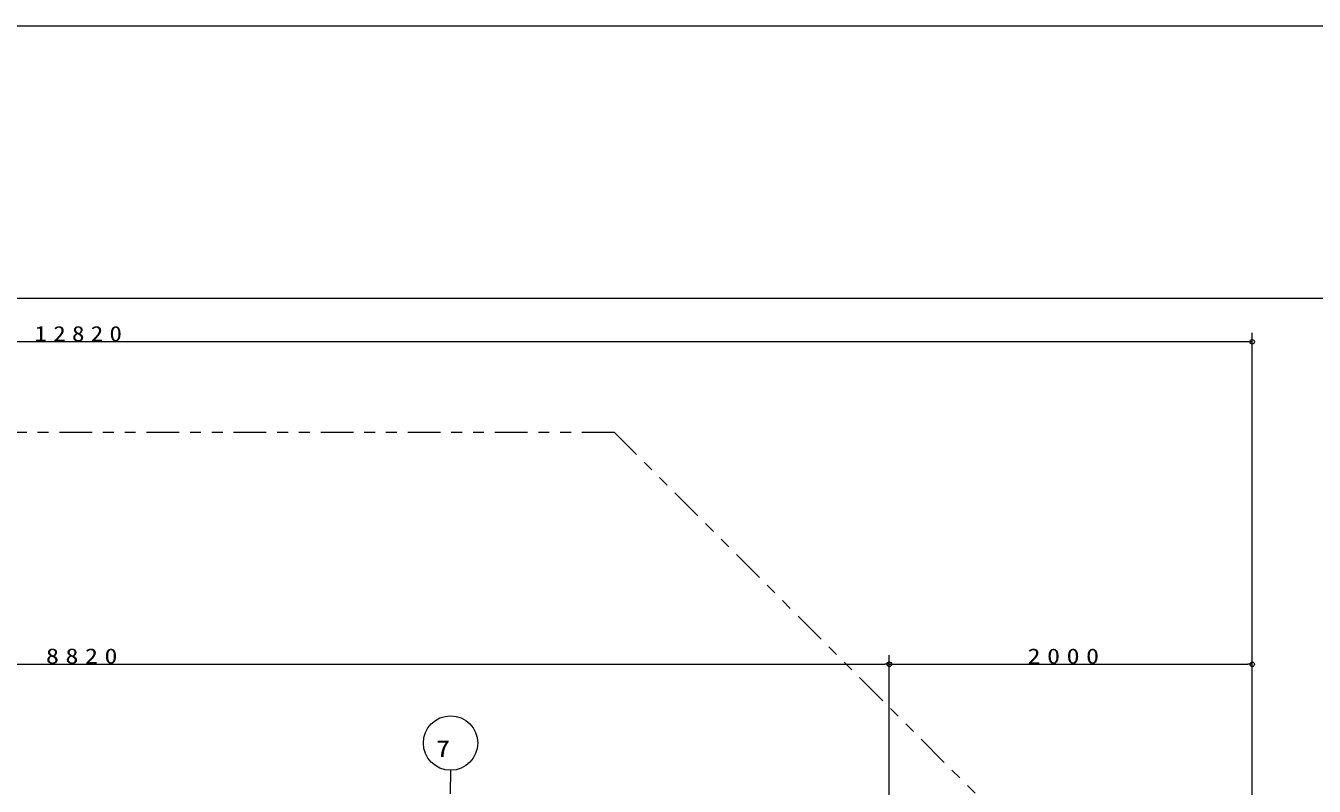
# Model space of a CAD drawing. Units: millimetres on the paper. Extents: x 0 to 420, y -594 to 297.
# Drawn here: x 153 to 271.4, y 227.2 to 297 of the extents above; entities that cross this region are included whole.
import ezdxf
from ezdxf.enums import TextEntityAlignment as Align

# ---------------------------------------------------------------- set-up
doc = ezdxf.new("R2010")
doc.units = ezdxf.units.MM
doc.linetypes.add('USER3', pattern=[8, 3, -1, 1, -1, 1, -1])
for name, color, linetype, lineweight in [('0_2', 7, 'Continuous', 13), ('2D_DIMENSION', 7, 'Continuous', 13), ('2D_OUTLINE', 7, 'USER3', 13), ('AM_5', 7, 'Continuous', 13), ('FMT', 7, 'Continuous', 13)]:
    doc.layers.add(name, color=color, linetype=linetype, lineweight=lineweight)
doc.styles.add('ＭＳ ゴシック', font='')
doc.styles.get('ＭＳ ゴシック').set_extended_font_data('MS Gothic')

msp = doc.modelspace()

# ---------------------------------------------------------------- linework, layer by layer
at = {"layer": '0_2'}
for p, q in [((265.681, 267.974), (265.264, 267.974)), ((232.348, 238.367), (231.931, 238.367)), ((232.348, 238.36), (232.764, 238.36)), ((265.681, 238.36), (265.264, 238.36))]:
    msp.add_line(p, q, dxfattribs=at)
msp.add_lwpolyline([(0, 297), (420, 297), (420, 0), (0, 0)], close=True, dxfattribs=at)
for centre in [(265.681, 267.974), (232.348, 238.367), (232.348, 238.36), (265.681, 238.36)]:
    msp.add_circle(centre, 0.208, dxfattribs=at)
at = {"layer": '2D_DIMENSION'}
for p, q in [((265.681, 202.741), (265.681, 268.807)), ((265.264, 267.974), (52.438, 267.974)), ((232.348, 183.47), (232.348, 239.201)), ((232.348, 183.47), (232.348, 239.193)), ((265.681, 202.741), (265.681, 239.193)), ((85.772, 238.367), (231.931, 238.367)), ((232.764, 238.36), (265.264, 238.36))]:
    msp.add_line(p, q, dxfattribs=at)
at = {"layer": '2D_OUTLINE'}
for p, q in [((207.115, 259.64), (99.753, 259.64)), ((265.681, 201.074), (207.115, 259.64))]:
    msp.add_line(p, q, dxfattribs=at)
at = {"layer": 'AM_5'}
msp.add_line((192.033, 228.635), (192.022, 226.461), dxfattribs=at)
msp.add_circle((192.046, 231.134), 2.5, dxfattribs=at)
at = {"layer": 'FMT'}
msp.add_line((28, 272), (403, 272), dxfattribs=at)

# ---------------------------------------------------------------- texts
at = {"layer": '2D_DIMENSION', "char_height": 1.405, "attachment_point": 7, "style": 'ＭＳ ゴシック'}
for s, insert in [('\\T1.5;\\W1.2;12820', (153.832, 268.001)), ('\\T1.5;\\W1.25;8820', (154.881, 238.395)), ('\\T1.5;\\W1.25;2000', (245.044, 238.388))]:
    msp.add_mtext(s, dxfattribs=dict(at, insert=insert))
at = {"layer": 'AM_5', "style": 'ＭＳ ゴシック', "width": 1.25}
msp.add_text('7', height=1.527, dxfattribs=at).set_placement((190.706, 229.398), align=Align.BOTTOM_LEFT)

doc.saveas('drawing.dxf')
